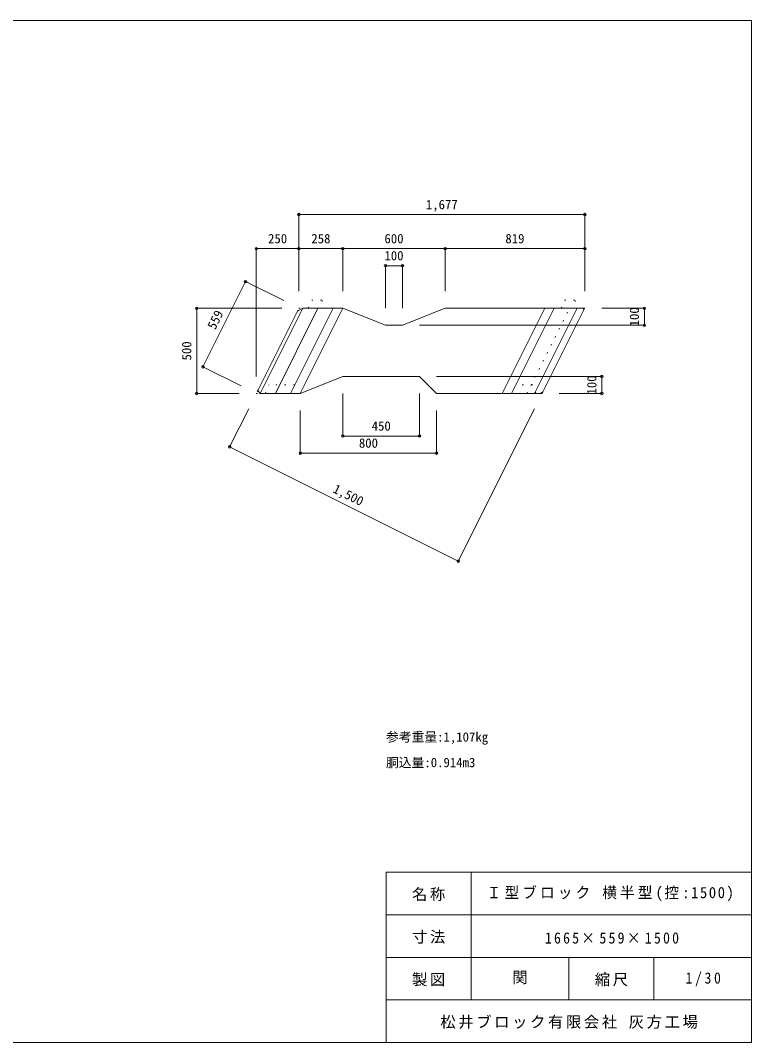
# Model space of a CAD drawing. Units: millimetres, scale not verified. Extents: x 165 to 8745, y 150 to 6150.
# Drawn here: x 4455 to 8745, y 150 to 6150 of the extents above; entities that cross this region are included whole.
import ezdxf
from ezdxf.enums import TextEntityAlignment as Align

# ---------------------------------------------------------------- set-up
doc = ezdxf.new("R2010")
doc.units = ezdxf.units.MM
doc.header["$LTSCALE"] = 30
doc.header["$PDMODE"] = 32
doc.header["$PDSIZE"] = 15
doc.linetypes.add('DOTTED', pattern=[1.75, 0.25, -1.5])
for name, color, linetype, lineweight in [('_0-0_', 7, 'Continuous', 18), ('_0-1_', 7, 'Continuous', 18), ('_0-2_', 4, 'Continuous', 9)]:
    doc.layers.add(name, color=color, linetype=linetype, lineweight=lineweight)
doc.styles.add('ＭＳ ゴシック', font='')
doc.styles.get('ＭＳ ゴシック').set_extended_font_data('MS Gothic')

msp = doc.modelspace()

# ---------------------------------------------------------------- linework, layer by layer
at = {"layer": '_0-0_'}
for p, q in [((8745, 6150), (165, 6150)), ((8745, 150), (8745, 6150)), ((8745, 1150), (6600, 1150)), ((6600, 150), (6600, 1150)), ((7100, 400), (7100, 1150)), ((8745, 900), (6600, 900)), ((8745, 650), (6600, 650)), ((7672.5, 400), (7672.5, 650)), ((8172.5, 400), (8172.5, 650)), ((8745, 400), (6600, 400)), ((165, 150), (8745, 150))]:
    msp.add_line(p, q, dxfattribs=at)
at = {"layer": '_0-1_', "linetype": 'DOTTED'}
for p, q in [((6144.09, 4460.32), (6164.09, 4507.32)), ((6224.09, 4507.32), (6164.09, 4507.32)), ((6224.09, 4507.32), (6244.09, 4460.32)), ((7628.14, 4460.32), (7648.14, 4507.32)), ((7708.14, 4507.32), (7648.14, 4507.32)), ((7708.14, 4507.32), (7728.14, 4460.32)), ((6080.14, 4442.44), (6089.09, 4460.32)), ((6089.09, 4460.32), (6111.45, 4460.32)), ((7426.69, 3960.32), (7676.69, 4460.32)), ((7766.14, 4460.32), (7756.14, 4460.32)), ((7761.67, 4451.38), (7766.14, 4460.32)), ((5848.03, 3978.21), (5839.09, 3960.32)), ((5839.09, 3960.32), (5861.45, 3960.32)), ((5891.09, 3960.32), (5912.36, 4010.32)), ((6065.33, 4010.32), (5912.36, 4010.32)), ((7459.86, 4010.32), (7362.25, 4010.32)), ((7481.14, 3960.32), (7459.86, 4010.32)), ((7506.14, 3960.32), (7516.14, 3960.32)), ((7516.14, 3960.32), (7520.61, 3969.27))]:
    msp.add_line(p, q, dxfattribs=at)
at = {"layer": '_0-1_'}
for p, q in [((5848.03, 3978.21), (6080.14, 4442.44)), ((5861.45, 3960.32), (6111.45, 4460.32)), ((5950.89, 3960.32), (6200.89, 4460.32)), ((6040.33, 3960.32), (6290.33, 4460.32)), ((6080.14, 4442.44), (6111.45, 4460.32)), ((6096.23, 3960.32), (6346.23, 4460.32)), ((6111.45, 4460.32), (6347.09, 4460.32)), ((6597.09, 4360.32), (6347.09, 4460.32)), ((6697.09, 4360.32), (6947.09, 4460.32)), ((6947.09, 4460.32), (7756.14, 4460.32)), ((7281.35, 3960.32), (7531.35, 4460.32)), ((7337.25, 3960.32), (7587.25, 4460.32)), ((7721.42, 4460.32), (7471.42, 3960.32)), ((7761.67, 4451.38), (7520.61, 3969.27)), ((7756.14, 4460.32), (7761.67, 4451.38)), ((6697.09, 4360.32), (6597.09, 4360.32)), ((6347.09, 4060.32), (6097.09, 3960.32)), ((6797.09, 4060.32), (6347.09, 4060.32)), ((6797.09, 4060.32), (6897.09, 3960.32)), ((5848.03, 3978.21), (5861.45, 3960.32)), ((5861.45, 3960.32), (6097.09, 3960.32)), ((6897.09, 3960.32), (7506.14, 3960.32)), ((7506.14, 3960.32), (7520.61, 3969.27))]:
    msp.add_line(p, q, dxfattribs=at)
at = {"layer": '_0-2_'}
for p, q in [((6089.09, 5010.32), (6089.09, 4560.32)), ((6089.09, 5010.32), (7766.14, 5010.32)), ((7766.14, 5010.32), (7766.14, 4560.32)), ((5839.09, 4810.32), (7766.14, 4810.32)), ((5839.09, 4810.32), (5839.09, 4060.32)), ((6347.09, 4810.32), (6347.09, 4560.32)), ((6947.09, 4810.32), (6947.09, 4560.32)), ((6597.09, 4710.32), (6697.09, 4710.32)), ((6597.09, 4710.32), (6597.09, 4460.32)), ((6697.09, 4710.32), (6697.09, 4460.32)), ((5526.04, 4116.85), (5776.04, 4616.85)), ((5776.04, 4616.85), (5999.64, 4505.05)), ((5489.09, 3960.32), (5489.09, 4460.32)), ((5489.09, 4460.32), (5989.09, 4460.32)), ((8116.14, 4460.32), (7866.14, 4460.32)), ((8116.14, 4460.32), (8116.14, 4360.32)), ((8116.14, 4360.32), (6797.09, 4360.32)), ((5526.04, 4116.85), (5749.64, 4005.05)), ((7866.14, 4060.32), (6897.09, 4060.32)), ((7866.14, 3960.32), (7866.14, 4060.32)), ((5489.09, 3960.32), (5739.09, 3960.32)), ((6347.09, 3710.32), (6347.09, 3960.32)), ((6797.09, 3710.32), (6797.09, 3960.32)), ((7866.14, 3960.32), (7616.14, 3960.32)), ((5682.56, 3647.28), (5794.37, 3870.88)), ((5682.56, 3647.28), (5794.37, 3870.88)), ((6097.09, 3610.32), (6097.09, 3860.32)), ((6897.09, 3610.32), (6897.09, 3860.32)), ((7024.2, 2976.45), (7471.42, 3870.88)), ((6797.09, 3710.32), (6347.09, 3710.32)), ((5682.56, 3647.28), (7024.2, 2976.45)), ((6897.09, 3610.32), (6097.09, 3610.32))]:
    msp.add_line(p, q, dxfattribs=at)
for p in [(6089.09, 5010.32), (7766.14, 5010.32), (5839.09, 4810.32), (6089.09, 4810.32), (6347.09, 4810.32), (6947.09, 4810.32), (7766.14, 4810.32), (6597.09, 4710.32), (6697.09, 4710.32), (5776.04, 4616.85), (5489.09, 4460.32), (8116.14, 4460.32), (8116.14, 4360.32), (5526.04, 4116.85), (7866.14, 4060.32), (5489.09, 3960.32), (7866.14, 3960.32), (6347.09, 3710.32), (6797.09, 3710.32), (5682.56, 3647.28), (6097.09, 3610.32), (6897.09, 3610.32), (7024.2, 2976.45)]:
    msp.add_point(p, dxfattribs=at)

# ---------------------------------------------------------------- texts
at = {"layer": '_0-0_', "color": 4, "style": 'ＭＳ ゴシック'}
for s, p in [('参考重量:1,107㎏', (6600, 1900)), ('胴込量:0.914m3', (6600, 1750))]:
    msp.add_text(s, height=54.99, dxfattribs=at).set_placement(p, align=Align.BOTTOM_LEFT)
at = {"layer": '_0-0_', "style": 'ＭＳ ゴシック'}
msp.add_text('関', height=65.98, dxfattribs=at).set_placement((7341.25, 480), align=Align.BOTTOM_LEFT)
at = {"layer": '_0-0_', "char_height": 65.98, "attachment_point": 7, "style": 'ＭＳ ゴシック'}
for s, insert in [('\\T1.17;名称', (6752.5, 980)), ('\\T1.22;\\W0.95;Ｉ型ブロック\\~横半型(控:1500)', (7191.25, 980)), ('\\T1.17;寸法', (6752.5, 730)), ('\\T1.32;\\W0.9;1665×559×1500', (7532.5, 730)), ('\\T1.17;製図', (6752.5, 480)), ('\\T1.17;縮尺', (7825, 480)), ('\\T1.38;\\W0.9;1/30', (8357.5, 480)), ('\\T1.17;松井ブロック有限会社\\~灰方工場', (6918.75, 230))]:
    msp.add_mtext(s, dxfattribs=dict(at, insert=insert))
at = {"layer": '_0-2_', "style": 'ＭＳ ゴシック'}
for s, p in [('1,677', (6833.86, 5025.32)), ('250', (5907.84, 4825.32)), ('258', (6161.84, 4825.32)), ('600', (6590.84, 4825.32)), ('819', (7300.36, 4825.32)), ('100', (6590.84, 4725.32)), ('450', (6515.84, 3725.32)), ('800', (6440.84, 3625.32))]:
    msp.add_text(s, height=54.99, dxfattribs=at).set_placement(p, align=Align.BOTTOM_LEFT)
for s, rotation, p in [('559', 63.435, (5612.46, 4323.25)), ('100', 90, (8101.14, 4354.07)), ('500', 90, (5474.09, 4154.07)), ('100', 90, (7851.14, 3954.07)), ('1,500', 333.435, (6276.24, 3367.21))]:
    msp.add_text(s, height=54.99, rotation=rotation, dxfattribs=at).set_placement(p, align=Align.BOTTOM_LEFT)

doc.saveas('drawing.dxf')
